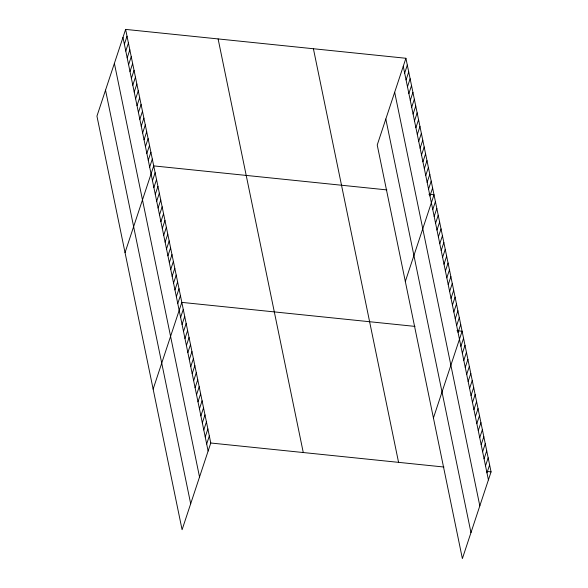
<?xml version="1.0" encoding="UTF-8"?>
<svg xmlns="http://www.w3.org/2000/svg" width="588" height="588" viewBox="0 0 588 588"><rect width="100%" height="100%" fill="white"/><g stroke="black" fill="none" stroke-linecap="round" stroke-linejoin="round"><path stroke-width="0.88" d="M125.619 29.4L96.939 116.123L182.089 529.729L210.776 443.007L125.619 29.4L405.911 58.271L491.061 471.877L462.381 558.6L377.224 144.993L405.911 58.271M124.377 44.232L127.023 36.228M125.781 51.053L128.427 43.049M127.184 57.881L129.83 49.877M128.588 64.702L131.242 56.698M129.999 71.53L132.645 63.526M131.403 78.351L134.049 70.347M132.807 85.179L135.453 77.175M134.211 92L136.857 83.996M135.615 98.828L138.261 90.824M137.019 105.649L139.672 97.645M138.43 112.477L141.076 104.473M139.834 119.298L142.48 111.294M141.238 126.126L143.884 118.122M142.641 132.947L145.287 124.943M144.045 139.775L146.691 131.771M145.449 146.596L148.102 138.592M146.853 153.424L149.506 145.42M148.264 160.245L150.91 152.241M149.668 167.073L152.314 159.069M125.038 252.612L153.718 165.889L386.904 189.909M152.476 180.722L155.122 172.718M153.88 187.543L156.533 179.538M155.283 194.371L157.937 186.367M156.695 201.192L159.341 193.187M158.099 208.02L160.744 200.016M159.502 214.84L162.148 206.836M160.906 221.669L163.552 213.664M162.31 228.489L164.963 220.485M163.714 235.318L166.367 227.313M165.125 242.138L167.771 234.134M166.529 248.967L169.175 240.962M167.933 255.787L170.579 247.783M169.337 262.615L171.983 254.611M170.74 269.436L173.387 261.432M172.144 276.264L174.798 268.26M173.556 283.085L176.202 275.081M174.959 289.913L177.605 281.909M176.363 296.734L179.009 288.73M177.767 303.562L180.413 295.558M153.137 389.102L181.817 302.379L415.003 326.399M180.619 317.417L183.265 309.413M182.067 324.451L184.713 316.44M183.515 331.478L186.161 323.474M184.963 338.512L187.609 330.507M186.411 345.538L189.057 337.534M187.859 352.572L190.505 344.568M189.307 359.606L191.953 351.595M190.755 366.633L193.401 358.629M192.202 373.667L194.849 365.662M193.65 380.701L196.296 372.689M195.098 387.727L197.744 379.723M196.546 394.761L199.192 386.757M197.994 401.795L200.64 393.784M199.442 408.822L202.088 400.818M200.89 415.856L203.536 407.851M202.331 422.89L204.984 414.878M203.779 429.916L206.432 421.912M205.227 436.95L207.88 428.939M206.675 443.977L209.328 435.973M404.662 73.103L407.315 65.099M406.073 79.931L408.719 71.92M407.477 86.752L410.123 78.748M408.88 93.58L411.526 85.569M410.284 100.401L412.93 92.397M411.688 107.229L414.342 99.218M413.092 114.05L415.745 106.046M414.503 120.878L417.149 112.867M415.907 127.699L418.553 119.695M417.311 134.527L419.957 126.516M418.715 141.348L421.361 133.344M420.119 148.176L422.772 140.164M421.522 154.997L424.176 146.993M422.934 161.825L425.58 153.813M424.338 168.646L426.984 160.642M425.741 175.474L428.387 167.462M427.145 182.295L429.791 174.291M428.549 189.123L431.195 181.111M429.953 195.944L432.606 187.939M405.33 281.483L434.01 194.76L428.873 194.231M432.768 209.593L435.414 201.588M434.172 216.421L436.818 208.409M435.576 223.242L438.222 215.237M436.98 230.07L439.626 222.058M438.383 236.891L441.037 228.886M439.795 243.719L442.441 235.707M441.198 250.539L443.844 242.535M442.602 257.368L445.248 249.356M444.006 264.188L446.652 256.184M445.41 271.017L448.056 263.005M446.814 277.837L449.467 269.833M448.225 284.666L450.871 276.654M449.629 291.486L452.275 283.482M451.033 298.314L453.679 290.303M452.437 305.135L455.083 297.131M453.84 311.963L456.486 303.952M455.244 318.784L457.898 310.78M456.648 325.612L459.301 317.601M458.059 332.433L460.705 324.429M433.43 417.972L462.109 331.25L456.972 330.721M460.911 346.288L463.557 338.284M462.359 353.322L465.005 345.318M463.807 360.356L466.453 352.344M465.255 367.382L467.901 359.378M466.703 374.416L469.349 366.405M468.151 381.443L470.797 373.439M469.591 388.477L472.245 380.473M471.039 395.511L473.693 387.499M472.487 402.537L475.141 394.533M473.935 409.571L476.589 401.567M475.383 416.605L478.037 408.594M476.831 423.632L479.485 415.628M478.279 430.666L480.925 422.662M479.727 437.7L482.373 429.688M481.175 444.726L483.821 436.722M482.623 451.76L485.269 443.756M484.071 458.787L486.717 450.783M485.519 465.821L488.165 457.817M486.967 472.855L489.613 464.843M210.776 443.007L443.955 467.026M486.783 471.436L491.061 471.877M403.258 66.282L488.415 479.881M394.673 92.257L479.823 505.864M385.816 119.019L470.973 532.625M313.411 48.745L398.568 462.352M218.111 38.926L303.268 452.532M122.973 37.404L208.123 451.011M114.381 63.379L199.53 476.986M105.531 90.148L190.681 503.754"/></g></svg>
